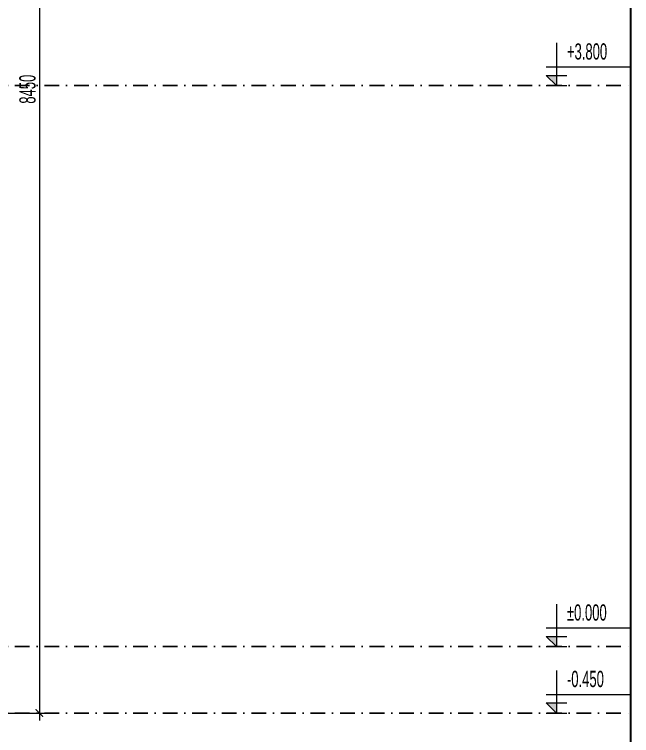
# Model space of a CAD drawing. Header units: inches. Extents: x 274208 to 641690, y -81912 to 129129.
# Drawn here: x 483191 to 487369, y 40599 to 45483 of the extents above; entities that cross this region are included whole.
import ezdxf
from ezdxf.enums import TextEntityAlignment as Align

# ---------------------------------------------------------------- set-up
doc = ezdxf.new("R2010")
doc.units = ezdxf.units.IN
doc.header["$MEASUREMENT"] = 0
doc.header["$PDMODE"] = 3
doc.linetypes.add('DASHDOT', pattern=[1, 0.5, -0.25, 0, -0.25])
for name, color, linetype, lineweight in [('05.Text', 253, 'Continuous', 18), ('08.Dim', 156, 'Continuous', 15), ('11.Khung bo', 32, 'Continuous', 50), ('DIM', 252, 'Continuous', 20)]:
    doc.layers.add(name, color=color, linetype=linetype, lineweight=lineweight)
doc.layers.add('text', color=7, linetype='Continuous')
doc.layers.add('TRUC', color=250, linetype='DASHDOT')
doc.styles.add('TT5_Text Dim', font='hoatbif.shx', dxfattribs={"width": 0.6})
doc.dimstyles.new('TT5_Dim 1-50', dxfattribs={"dimscale": 50, "dimtxt": 2.2, "dimasz": 1, "dimexe": 1, "dimexo": 0.5, "dimgap": 0.5, "dimtad": 1, "dimdec": 0, "dimzin": 0, "dimdsep": 46, "dimtxsty": 'TT5_Text Dim', "dimblk": 'ARCHTICK', "dimcen": 0, "dimdle": 1, "dimclrd": 256, "dimclre": 256, "dimclrt": 1, "dimadec": 0, "dimazin": 0, "dimtfac": 0.015, "dimtdec": 0, "dimtix": 1, "dimtmove": 2, "dimatfit": 3, "dimldrblk": 'DOT', "dimfxl": 1, "dimtolj": 1, "dimtzin": 0, "dimlwd": -1, "dimlwe": -1, "dimarcsym": 1})

# ---------------------------------------------------------------- blocks, each defined once
blk = doc.blocks.new('100')
at = {"layer": '11.Khung bo', "const_width": 26.7}
blk.add_lwpolyline([(1860913, -945239.8), (1860913, -916940.1), (1896062.6, -916940.1), (1896062.6, -945239.8)], close=True, dxfattribs=at)
blk = doc.blocks.new('A$C4E7C6F34')
at = {"layer": 'DIM'}
blk.add_hatch(color=256, dxfattribs=at).paths.add_polyline_path([(-38.5, 0), (-38.5, 137.8), (-177.6, 137.8)])
for p, q in [((-38.5, 576), (-38.5, 0)), ((964.2, 247.8), (-177.6, 247.8)), ((-177.6, 137.8), (100.7, 137.8)), ((-177.6, 137.8), (-38.5, 0)), ((-177.6, 0), (100.6, 0))]:
    blk.add_line(p, q, dxfattribs=at)
at = {"layer": 'text', "style": 'TT5_Text Dim', "flags": 8}
blk.add_attdef('%%P0.000', text='', height=220, dxfattribs=at).set_placement((102.4, 461.3), align=Align.MIDDLE_LEFT)
blk = doc.blocks.new('_ARCHTICK')
at = {"color": 0, "linetype": 'ByBlock', "const_width": 0.15}
blk.add_lwpolyline([(-0.5, -0.5), (0.5, 0.5)], dxfattribs=at)
blk = doc.blocks.new('*D402')
at = {"layer": '08.Dim', "transparency": 16777216}
for p, q in [((483360, 49251.7), (483360, 40701.7)), ((482471.5, 49201.7), (483410, 49201.7)), ((482471.5, 40751.7), (483410, 40751.7))]:
    blk.add_line(p, q, dxfattribs=at)
at = {"layer": 'Defpoints', "color": 0, "transparency": 16777216}
for p in [(482446.5, 49201.7), (482446.5, 40751.7), (483360, 40751.7)]:
    blk.add_point(p, dxfattribs=at)
at = {"layer": '08.Dim', "transparency": 16777216, "xscale": 50, "yscale": 50, "zscale": 50}
for p, rotation in [((483360, 49201.7), 90), ((483360, 40751.7), 270)]:
    blk.add_blockref('_ARCHTICK', p, dxfattribs=dict(at, rotation=rotation))
at = {"layer": '08.Dim', "color": 1, "transparency": 16777216, "insert": (483280, 44976.7), "char_height": 110, "attachment_point": 5, "rotation": 90, "style": 'TT5_Text Dim'}
blk.add_mtext('\\A1;8450', dxfattribs=at)
blk = doc.blocks.new('_DOT')
at = {"color": 1, "linetype": 'ByBlock'}
blk.add_line((-0.5, 0), (-1, 0), dxfattribs=at)
at = {"color": 1, "linetype": 'ByBlock', "const_width": 0.5}
blk.add_lwpolyline([(-0.25, 0, 1), (0.25, 0, 1)], format="xyb", close=True, dxfattribs=at)

msp = doc.modelspace()

# ---------------------------------------------------------------- linework, layer by layer
at = {"layer": 'TRUC', "ltscale": 200}
for points in [[(469787.6, 45001.7), (487362.4, 45001.7)], [(469787.6, 41201.7), (487362.4, 41201.7)], [(469787.6, 40751.7), (487362.4, 40751.7)]]:
    msp.add_lwpolyline(points, dxfattribs=at)

# ---------------------------------------------------------------- block references
at = {"layer": '05.Text', "xscale": 0.5, "yscale": 0.5, "zscale": 0.5}
msp.add_blockref('100', (-460668.9, 510893.8), dxfattribs=at)
at = {"layer": '08.Dim'}
ref = msp.add_blockref('A$C4E7C6F34', (486880.4, 45001.7), dxfattribs=dict(at, xscale=0.5, yscale=0.5, zscale=0.5))
ref.add_attrib('%%P0.000', '+3.800', dxfattribs={"layer": 'text', "height": 110, "style": 'TT5_Text Dim', "width": 0.6, "flags": 8}).set_placement((486931.6, 45232.4), align=Align.MIDDLE_LEFT)
ref = msp.add_blockref('A$C4E7C6F34', (486880.4, 41201.7), dxfattribs=dict(at, xscale=0.5, yscale=0.5, zscale=0.5))
ref.add_attrib('%%P0.000', '%%p0.000', dxfattribs={"layer": 'text', "height": 110, "style": 'TT5_Text Dim', "width": 0.6, "flags": 8}).set_placement((486931.6, 41432.4), align=Align.MIDDLE_LEFT)
ref = msp.add_blockref('A$C4E7C6F34', (486880.4, 40751.7), dxfattribs=dict(at, xscale=0.5, yscale=0.5, zscale=0.5))
ref.add_attrib('%%P0.000', '-0.450', dxfattribs={"layer": 'text', "height": 110, "style": 'TT5_Text Dim', "width": 0.6, "flags": 8}).set_placement((486931.6, 40982.4), align=Align.MIDDLE_LEFT)

# ---------------------------------------------------------------- dimensions: what is measured, and where the dimension line sits
dim = msp.add_linear_dim(base=(483360, 40751.7), p1=(482446.5, 49201.7), p2=(482446.5, 40751.7), angle=90, dimstyle='TT5_Dim 1-50', dxfattribs=at)
dim.commit()
dim.dimension.update_dxf_attribs({"geometry": '*D402', "text_midpoint": (483280, 44976.7)})

doc.saveas('drawing.dxf')
